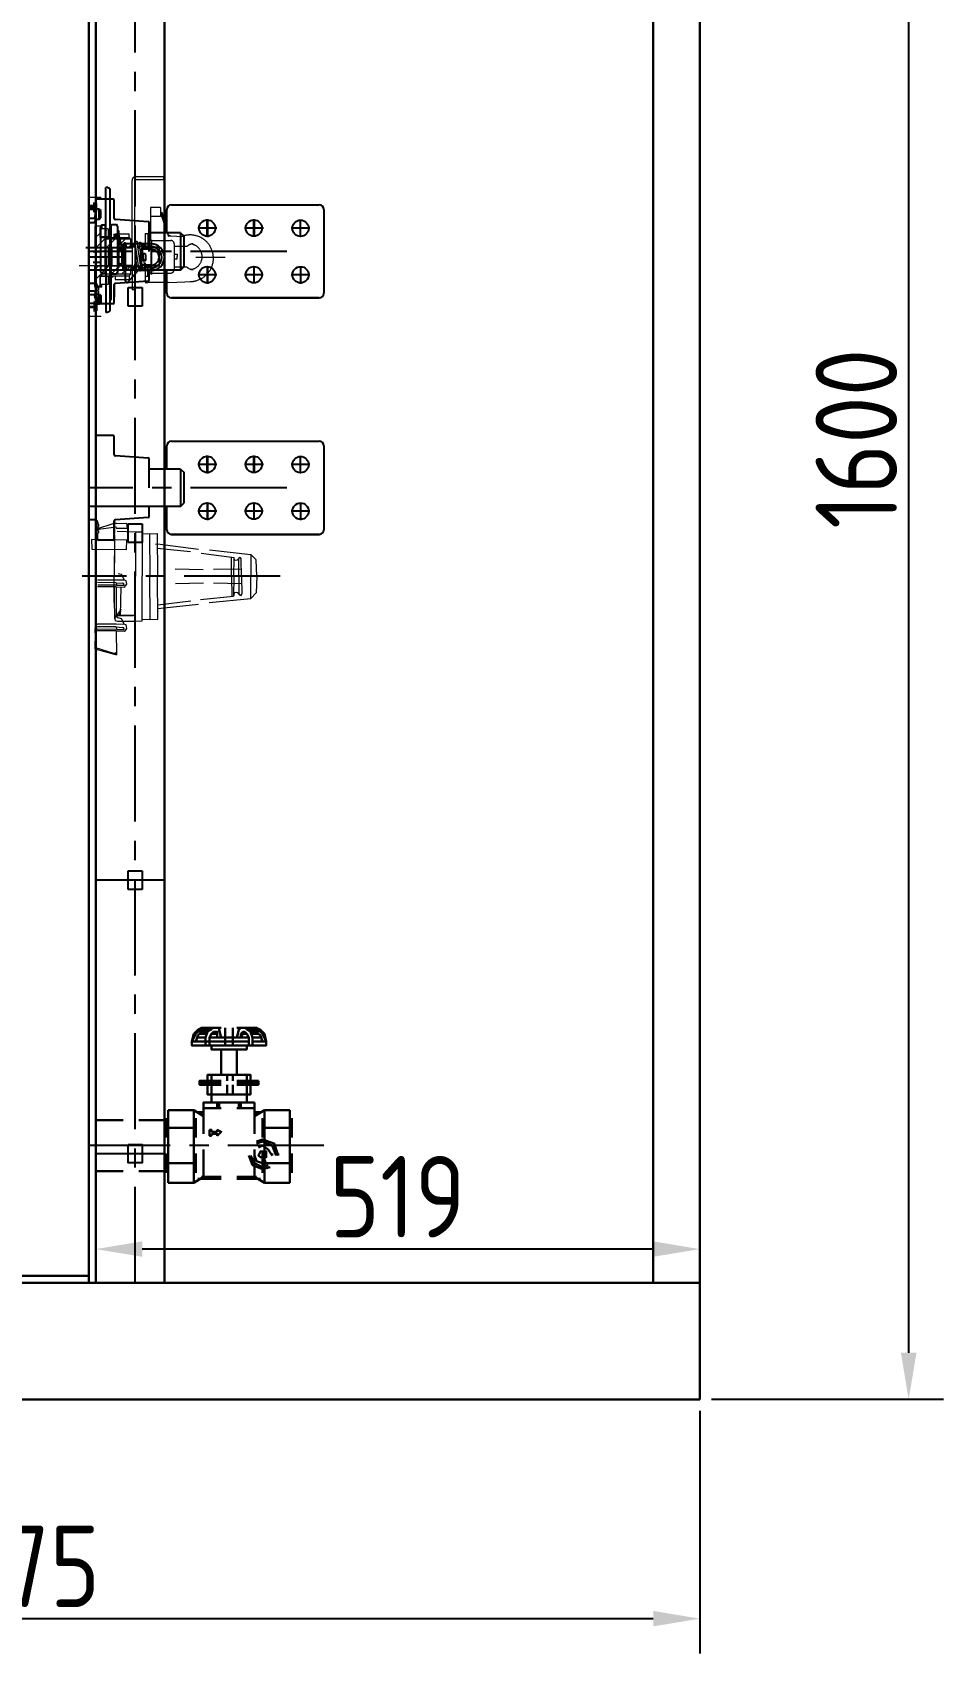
# Model space of a CAD drawing. Header units: millimetres. Extents: x 70841 to 133731, y -170061 to -164340.
# Drawn here: x 93266 to 94049, y -167346 to -165954 of the extents above; entities that cross this region are included whole.
import ezdxf

# ---------------------------------------------------------------- set-up
doc = ezdxf.new("R2010")
doc.units = ezdxf.units.MM
doc.header["$LTSCALE"] = 13
doc.linetypes.add('CENTER', pattern=[50.8, 31.75, -6.35, 6.35, -6.35])
doc.linetypes.add('CENTERX2', pattern=[101.6, 63.5, -12.7, 12.7, -12.7])
doc.layers.get('0').update_dxf_attribs({"color": 1, "linetype": 'CENTER'})
for name, color, linetype in [('1', 4, 'Continuous'), ('10', 1, 'Continuous'), ('C00-00-00', 7, 'Continuous'), ('器身绝缘0', 4, 'Continuous'), ('粗实线', 4, 'Continuous')]:
    doc.layers.add(name, color=color, linetype=linetype)
doc.layers.add('标注、文本', color=3, linetype='Continuous', lineweight=25)
doc.styles.get("Standard").update_dxf_attribs({"font": 'gbenor.shx', "bigfont": 'gbcbig.shx'})
doc.dimstyles.new('1-15', dxfattribs={"dimscale": 20, "dimtxt": 3.5, "dimasz": 2, "dimexe": 1.5, "dimexo": 0.5, "dimgap": 0.5, "dimtad": 1, "dimtoh": 1, "dimdec": 1, "dimdsep": 46, "dimtxsty": 'Standard', "dimcen": 2.5, "dimclrd": 3, "dimclre": 3, "dimclrt": 3, "dimadec": 0, "dimazin": 2, "dimtfac": 1, "dimtdec": 1, "dimtmove": 0, "dimatfit": 2, "dimfxl": 1, "dimarcsym": 0})

# ---------------------------------------------------------------- blocks, each defined once
blk = doc.blocks.new('A$C4C206FB1')
at = {"layer": '标注、文本', "color": 4, "lineweight": 30}
for points in [[(58.52, 85.61), (56.35, 84.53), (54.19, 82.36)], [(58.52, 84.53), (56.35, 83.45), (55.27, 82.36)], [(58.52, 83.45), (57.44, 82.36), (56.35, 81.28)], [(58.52, 82.36), (57.44, 82.36), (56.35, 81.28)], [(68.28, 85.61), (65.02, 85.61), (61.77, 83.45), (60.69, 80.2)], [(65.02, 83.45), (63.94, 82.36), (62.86, 80.2)], [(65.02, 82.36), (63.94, 82.36), (62.86, 80.2)], [(67.19, 80.2), (67.19, 82.36), (67.19, 83.45), (66.11, 83.45)], [(67.19, 82.36), (66.11, 82.36)], [(67.19, 82.36), (67.19, 80.2)], [(69.36, 80.2), (68.28, 84.53), (68.28, 85.61)], [(78.03, 80.2), (79.11, 84.53), (80.2, 85.61)], [(78.03, 85.61), (88.87, 85.61)], [(81.28, 83.45), (80.2, 82.36)], [(80.2, 80.2), (81.28, 82.36)], [(86.7, 80.2), (85.61, 83.45), (82.36, 85.61)], [(84.53, 80.2), (83.45, 82.36), (82.36, 83.45)], [(84.53, 80.2), (83.45, 82.36), (82.36, 82.36)], [(93.2, 82.36), (91.03, 84.53), (88.87, 85.61)], [(92.12, 82.36), (91.03, 83.45), (88.87, 84.53)], [(91.03, 81.28), (89.95, 82.36), (88.87, 83.45)], [(91.03, 81.28), (89.95, 82.36), (88.87, 82.36)], [(69.36, 75.86), (53.1, 75.86), (53.1, 78.03)], [(69.36, 75.86), (53.1, 75.86), (53.1, 78.03), (60.69, 78.03)], [(62.86, 75.86), (62.86, 80.2), (62.86, 78.03)], [(62.86, 78.03), (84.53, 78.03)], [(94.28, 78.03), (94.28, 75.86), (78.03, 75.86)], [(86.7, 78.03), (94.28, 78.03), (94.28, 75.86), (78.03, 75.86)], [(84.53, 75.86), (84.53, 80.2), (84.53, 78.03)], [(69.36, 55.27), (57.44, 55.27), (57.44, 56.35), (69.36, 56.35)], [(69.36, 54.19), (57.44, 54.19), (57.44, 55.27), (69.36, 55.27)], [(61.77, 56.35), (61.77, 59.61), (85.61, 59.61), (85.61, 56.35)], [(85.61, 54.19), (85.61, 48.77), (61.77, 48.77), (61.77, 54.19)], [(89.95, 56.35), (89.95, 55.27), (78.03, 55.27)], [(78.03, 56.35), (89.95, 56.35)], [(89.95, 55.27), (89.95, 54.19), (78.03, 54.19)], [(78.03, 55.27), (89.95, 55.27)], [(40.1, 40.1), (40.1, 30.34), (40.1, 10.84), (40.1, 0)], [(54.19, 40.1), (54.19, 30.34), (54.19, 10.84), (54.19, 0)], [(69.36, 41.18), (59.61, 41.18), (59.61, 44.43), (69.36, 44.43)], [(59.61, 41.18), (59.61, 27.09)], [(87.78, 44.43), (87.78, 41.18), (78.03, 41.18)], [(78.03, 44.43), (87.78, 44.43)], [(87.78, 41.18), (87.78, 27.09)], [(107.29, 40.1), (107.29, 30.34), (93.2, 30.34)], [(93.2, 40.1), (93.2, 30.34), (93.2, 10.84), (93.2, 0)], [(107.29, 40.1), (107.29, 30.34), (107.29, 10.84), (107.29, 0)], [(0, 34.68), (15.17, 34.68)], [(23.84, 34.68), (39.01, 34.68)], [(39.01, 24.93), (39.01, 35.76)], [(62.86, 29.26), (63.94, 29.26), (63.94, 28.18)], [(62.86, 29.26), (62.86, 28.18)], [(62.86, 26.01), (63.94, 26.01), (63.94, 27.09)], [(67.19, 26.01), (67.19, 27.09), (63.94, 27.09)], [(67.19, 29.26), (69.36, 28.18), (67.19, 26.01)], [(67.19, 29.26), (67.19, 28.18)], [(108.37, 24.93), (108.37, 35.76)], [(59.61, 18.42), (59.61, 3.25)], [(87.78, 18.42), (87.78, 3.25), (93.2, 0)], [(100.79, 15.17), (98.62, 21.67), (92.12, 23.84), (88.87, 22.76)], [(99.7, 15.17), (97.54, 20.59), (92.12, 22.76), (88.87, 21.67)], [(97.54, 15.17), (95.37, 18.42), (92.12, 20.59), (89.95, 19.51)], [(55.27, 16.26), (55.27, 5.42)], [(84.53, 15.17), (86.7, 9.75), (92.12, 7.59), (96.45, 8.67)], [(85.61, 15.17), (87.78, 10.84), (92.12, 8.67), (95.37, 9.75)], [(87.78, 15.17), (88.87, 11.92), (92.12, 10.84), (94.28, 11.92)], [(92.12, 16.26), (92.12, 5.42)], [(107.29, 10.84), (93.2, 10.84)], [(99.7, 15.17), (99.7, 16.26)], [(100.79, 15.17), (100.79, 16.26)], [(0, 6.5), (15.17, 6.5)], [(23.84, 6.5), (39.01, 6.5)], [(56.35, 2.17), (69.36, 2.17)], [(58.52, 3.25), (69.36, 3.25)], [(78.03, 3.25), (87.78, 3.25)], [(78.03, 3.25), (88.87, 3.25)], [(78.03, 2.17), (91.03, 2.17)]]:
    blk.add_lwpolyline(points, dxfattribs=at)
for points in [[(83.45, 75.86), (83.45, 73.69), (63.94, 73.69), (63.94, 75.86)], [(78.03, 73.69), (78.03, 59.61), (69.36, 59.61), (69.36, 73.69)], [(83.45, 48.77), (83.45, 44.43), (63.94, 44.43), (63.94, 48.77)], [(94.28, 15.17), (94.28, 17.34), (92.12, 17.34), (91.03, 17.34), (89.95, 15.17), (91.03, 14.09), (92.12, 14.09), (94.28, 14.09)], [(93.2, 15.17), (93.2, 16.26), (92.12, 16.26), (92.12, 15.17)]]:
    blk.add_lwpolyline(points, close=True, dxfattribs=at)
for points in [[(53.1, 78.03), (53.1, 78.03), (54.19, 82.36), (54.19, 82.36)], [(53.1, 78.03), (53.1, 78.03), (55.27, 82.36), (55.27, 82.36)], [(55.27, 78.03), (55.27, 78.03), (56.35, 81.28), (56.35, 81.28)], [(55.27, 78.03), (55.27, 78.03), (56.35, 81.28), (56.35, 81.28)], [(58.52, 85.61), (58.52, 85.61), (69.36, 85.61), (69.36, 85.61)], [(58.52, 84.53), (58.52, 84.53), (63.94, 84.53), (63.94, 84.53)], [(58.52, 83.45), (58.52, 83.45), (61.77, 83.45), (61.77, 83.45)], [(58.52, 82.36), (58.52, 82.36), (61.77, 82.36), (61.77, 82.36)], [(65.02, 83.45), (65.02, 83.45), (66.11, 83.45), (66.11, 83.45)], [(65.02, 82.36), (65.02, 82.36), (66.11, 82.36), (66.11, 82.36)], [(71.53, 85.61), (71.53, 85.61), (71.53, 75.86), (71.53, 75.86)], [(75.86, 85.61), (75.86, 85.61), (75.86, 75.86), (75.86, 75.86)], [(79.11, 84.53), (79.11, 84.53), (79.11, 85.61), (79.11, 85.61)], [(82.36, 85.61), (82.36, 85.61), (80.2, 85.61), (80.2, 85.61)], [(80.2, 82.36), (80.2, 82.36), (80.2, 80.2), (80.2, 80.2)], [(82.36, 83.45), (82.36, 83.45), (81.28, 83.45), (81.28, 83.45)], [(82.36, 82.36), (82.36, 82.36), (81.28, 82.36), (81.28, 82.36)], [(88.87, 84.53), (88.87, 84.53), (83.45, 84.53), (83.45, 84.53)], [(88.87, 83.45), (88.87, 83.45), (85.61, 83.45), (85.61, 83.45)], [(88.87, 82.36), (88.87, 82.36), (85.61, 82.36), (85.61, 82.36)], [(92.12, 78.03), (92.12, 78.03), (91.03, 81.28), (91.03, 81.28)], [(92.12, 78.03), (92.12, 78.03), (91.03, 81.28), (91.03, 81.28)], [(94.28, 78.03), (94.28, 78.03), (92.12, 82.36), (92.12, 82.36)], [(94.28, 78.03), (94.28, 78.03), (93.2, 82.36), (93.2, 82.36)], [(60.69, 78.03), (60.69, 78.03), (55.27, 78.03), (55.27, 78.03)], [(56.35, 80.2), (56.35, 80.2), (60.69, 80.2), (60.69, 80.2)], [(60.69, 80.2), (60.69, 80.2), (60.69, 75.86), (60.69, 75.86)], [(60.69, 78.03), (60.69, 78.03), (62.86, 78.03), (62.86, 78.03)], [(62.86, 80.2), (62.86, 80.2), (84.53, 80.2), (84.53, 80.2)], [(84.53, 78.03), (84.53, 78.03), (62.86, 78.03), (62.86, 78.03)], [(86.7, 80.2), (86.7, 80.2), (91.03, 80.2), (91.03, 80.2)], [(91.03, 80.2), (91.03, 80.2), (86.7, 80.2), (86.7, 80.2)], [(86.7, 80.2), (86.7, 80.2), (86.7, 75.86), (86.7, 75.86)], [(94.28, 78.03), (94.28, 78.03), (86.7, 78.03), (86.7, 78.03)], [(86.7, 78.03), (86.7, 78.03), (92.12, 78.03), (92.12, 78.03)], [(94.28, 75.86), (94.28, 75.86), (94.28, 78.03), (94.28, 78.03)], [(63.94, 59.61), (63.94, 59.61), (63.94, 56.35), (63.94, 56.35)], [(63.94, 54.19), (63.94, 54.19), (63.94, 48.77), (63.94, 48.77)], [(72.61, 59.61), (72.61, 59.61), (72.61, 56.35), (72.61, 56.35)], [(72.61, 54.19), (72.61, 54.19), (72.61, 48.77), (72.61, 48.77)], [(75.86, 59.61), (75.86, 59.61), (75.86, 56.35), (75.86, 56.35)], [(75.86, 54.19), (75.86, 54.19), (75.86, 48.77), (75.86, 48.77)], [(83.45, 59.61), (83.45, 59.61), (83.45, 56.35), (83.45, 56.35)], [(83.45, 54.19), (83.45, 54.19), (83.45, 48.77), (83.45, 48.77)], [(40.1, 40.1), (40.1, 40.1), (46.6, 40.1), (46.6, 40.1)], [(40.1, 30.34), (40.1, 30.34), (40.1, 40.1), (40.1, 40.1)], [(46.6, 40.1), (46.6, 40.1), (54.19, 40.1), (54.19, 40.1)], [(54.19, 40.1), (54.19, 40.1), (59.61, 36.85), (59.61, 36.85)], [(56.35, 39.01), (56.35, 39.01), (59.61, 39.01), (59.61, 39.01)], [(58.52, 37.93), (58.52, 37.93), (59.61, 37.93), (59.61, 37.93)], [(67.19, 44.43), (67.19, 44.43), (67.19, 41.18), (67.19, 41.18)], [(68.28, 44.43), (68.28, 44.43), (68.28, 41.18), (68.28, 41.18)], [(79.11, 44.43), (79.11, 44.43), (79.11, 41.18), (79.11, 41.18)], [(80.2, 44.43), (80.2, 44.43), (80.2, 41.18), (80.2, 41.18)], [(93.2, 40.1), (93.2, 40.1), (87.78, 36.85), (87.78, 36.85)], [(87.78, 39.01), (87.78, 39.01), (91.03, 39.01), (91.03, 39.01)], [(87.78, 37.93), (87.78, 37.93), (88.87, 37.93), (88.87, 37.93)], [(107.29, 40.1), (107.29, 40.1), (93.2, 40.1), (93.2, 40.1)], [(40.1, 30.34), (40.1, 30.34), (46.6, 30.34), (46.6, 30.34)], [(46.6, 30.34), (46.6, 30.34), (54.19, 30.34), (54.19, 30.34)], [(55.27, 35.76), (55.27, 35.76), (55.27, 24.93), (55.27, 24.93)], [(62.86, 26.01), (62.86, 26.01), (62.86, 28.18), (62.86, 28.18)], [(63.94, 28.18), (63.94, 28.18), (67.19, 28.18), (67.19, 28.18)], [(92.12, 35.76), (92.12, 35.76), (92.12, 24.93), (92.12, 24.93)], [(39.01, 5.42), (39.01, 5.42), (39.01, 16.26), (39.01, 16.26)], [(40.1, 10.84), (40.1, 10.84), (46.6, 10.84), (46.6, 10.84)], [(46.6, 10.84), (46.6, 10.84), (54.19, 10.84), (54.19, 10.84)], [(97.54, 15.17), (97.54, 15.17), (97.54, 16.26), (97.54, 16.26)], [(108.37, 5.42), (108.37, 5.42), (108.37, 16.26), (108.37, 16.26)], [(54.19, 0), (54.19, 0), (59.61, 3.25), (59.61, 3.25)], [(59.61, 3.25), (59.61, 3.25), (69.36, 3.25), (69.36, 3.25)], [(45.52, 0), (45.52, 0), (40.1, 0), (40.1, 0)], [(54.19, 0), (54.19, 0), (45.52, 0), (45.52, 0)], [(93.2, 0), (93.2, 0), (107.29, 0), (107.29, 0)]]:
    blk.add_open_spline(points, degree=3, dxfattribs=at)
blk = doc.blocks.new('1235')
at = {"layer": '1', "color": 1, "linetype": 'CENTERX2', "lineweight": -3, "ltscale": 0.1}
blk.add_line((113019.6, -165750.1), (112849.5, -165750.1), dxfattribs=at)
at = {"layer": '粗实线'}
for p, q in [((112855.5, -165750.1), (112855.5, -165706.1)), ((112855.5, -165750.1), (112855.5, -165710.1)), ((112855.5, -165750.1), (112855.5, -165710.1)), ((112870.5, -165705.1), (112856.5, -165705.1)), ((112871.5, -165721.7), (112871.5, -165706.1)), ((112871.5, -165721.7), (112871.5, -165711.1)), ((112871.5, -165721.7), (112871.5, -165711.1)), ((112916.5, -165734.1), (112916.5, -165714.1)), ((112920.5, -165710.1), (113047.6, -165710.1)), ((113051.6, -165714.1), (113051.6, -165786.1)), ((112900.5, -165724.6), (112872.4, -165722.7)), ((112900.5, -165724.6), (112872.4, -165722.7)), ((112901.5, -165750.1), (112901.5, -165725.5)), ((112901.5, -165750.1), (112901.5, -165725.6)), ((112916.5, -165734.1), (112916.5, -165719.1)), ((112959.4, -165730.1), (112943.2, -165730.1)), ((112959.4, -165730.1), (112943.2, -165730.1)), ((112959.5, -165730), (112943.3, -165730)), ((112959.5, -165730.2), (112943.3, -165730.2)), ((112959.5, -165730.2), (112943.3, -165730.2)), ((112959.6, -165730), (112943.4, -165730)), ((112951.4, -165737.5), (112951.4, -165722.5)), ((112951.5, -165722.7), (112951.5, -165737.7)), ((112951.5, -165722.8), (112951.5, -165737.8)), ((112951.6, -165737.4), (112951.6, -165722.5)), ((112951.6, -165737.5), (112951.6, -165722.5)), ((112999.5, -165730.1), (112983.3, -165730.1)), ((112999.5, -165730.1), (112983.3, -165730.1)), ((112999.5, -165730.1), (112983.3, -165730.1)), ((112999.6, -165730.1), (112983.4, -165730.1)), ((112991.5, -165737.5), (112991.5, -165722.5)), ((112991.6, -165722.7), (112991.6, -165737.7)), ((113039.6, -165730.2), (113023.4, -165730.2)), ((113039.6, -165730.2), (113023.4, -165730.2)), ((113031.6, -165737.6), (113031.6, -165722.6)), ((112928.5, -165734.1), (112901.5, -165734.1)), ((112928.5, -165734.1), (112931.5, -165737.1)), ((112928.5, -165734.1), (112928.5, -165766.1)), ((112928.5, -165734.1), (112931.5, -165737.1)), ((112928.5, -165734.1), (112928.5, -165766.1)), ((112931.5, -165763.1), (112931.5, -165737.1)), ((112931.5, -165763.1), (112931.5, -165737.1)), ((112928.5, -165766.1), (112849.5, -165766.1)), ((112901.5, -165774.7), (112901.5, -165766.1)), ((112901.5, -165774.7), (112901.5, -165766.1)), ((112916.5, -165786.1), (112916.5, -165766.1)), ((112928.5, -165766.1), (112931.5, -165763.1)), ((112928.5, -165766.1), (112931.5, -165763.1)), ((112959.4, -165770.1), (112943.2, -165770.1)), ((112959.4, -165770.1), (112943.2, -165770.1)), ((112959.5, -165770.2), (112943.3, -165770.2)), ((112959.6, -165770.2), (112943.4, -165770.2)), ((112951.4, -165762.7), (112951.4, -165777.7)), ((112951.6, -165762.7), (112951.6, -165777.7)), ((112951.6, -165762.8), (112951.6, -165777.8)), ((112999.5, -165770.1), (112983.3, -165770.1)), ((112999.5, -165770.1), (112983.3, -165770.1)), ((112991.5, -165762.7), (112991.5, -165777.7)), ((113039.6, -165770.2), (113023.4, -165770.2)), ((113039.6, -165770.2), (113023.4, -165770.2)), ((113031.6, -165762.8), (113031.6, -165777.8)), ((112855, -165777.6), (112849.5, -165777.6)), ((112857, -165779.6), (112857, -165781.4)), ((112857, -165781.4), (112857.5, -165781.4)), ((112857.5, -165783.3), (112857, -165783.3)), ((112857, -165783.3), (112857, -165784.3)), ((112857, -165784.3), (112857.5, -165784.3)), ((112857, -165784.3), (112857.5, -165784.3)), ((112857.5, -165786.2), (112857, -165786.2)), ((112857, -165786.2), (112857, -165787.2)), ((112857.5, -165781.4), (112857.5, -165783.3)), ((112857.5, -165784.3), (112857.5, -165786.2)), ((112871.5, -165778.5), (112871.5, -165789.1)), ((112871.5, -165794.1), (112871.5, -165778.5)), ((112871.5, -165778.6), (112871.5, -165789.1)), ((112900.5, -165775.7), (112872.4, -165777.6)), ((112900.5, -165775.7), (112872.4, -165777.6)), ((112883.5, -165781.1), (112895.5, -165781.1)), ((112883.5, -165797.1), (112883.5, -165781.1)), ((112895.5, -165781.1), (112895.5, -165797.1)), ((112857, -165787.2), (112857.5, -165787.2)), ((112857, -165787.2), (112857.5, -165787.2)), ((112857, -165794.1), (112857, -165789.1)), ((112857.5, -165789.1), (112857, -165789.1)), ((112857.5, -165787.2), (112857.5, -165789.1)), ((112870.5, -165795.1), (112858, -165795.1)), ((112895.5, -165797.1), (112883.5, -165797.1)), ((113047.6, -165790.1), (112920.5, -165790.1)), ((112920.5, -165790.1), (113047.6, -165790.1))]:
    blk.add_line(p, q, dxfattribs=at)
for centre in [(112951.3, -165730.1), (112991.4, -165730.1), (113031.5, -165730.2), (112951.3, -165770.1), (112991.4, -165770.1), (113031.5, -165770.2)]:
    blk.add_circle(centre, 7, dxfattribs=at)
for centre, radius, start, end in [((112856.5, -165706.1), 1, 90, 180), ((112870.5, -165706.1), 1, 0, 90), ((112920.5, -165714.1), 4, 90, 180), ((113047.6, -165714.1), 4, 0, 90), ((112872.5, -165721.7), 1, 180, 266.1859), ((112872.5, -165721.7), 1, 180, 266.1859), ((112872.5, -165721.7), 1, 180, 266.1859), ((112900.5, -165725.6), 1, 0, 86.1859), ((112900.5, -165725.5), 1, 0, 86.1859), ((112855, -165779.6), 2, 0, 90), ((112855, -165779.6), 2, 0, 90), ((112872.5, -165778.5), 1, 93.8141, 180), ((112872.5, -165778.6), 1, 93.8141, 180), ((112872.5, -165778.5), 1, 93.8141, 180), ((112900.5, -165774.7), 1, 273.8141, 0), ((112900.5, -165774.7), 1, 273.8141, 0), ((112920.5, -165786.1), 4, 180, 270), ((113047.6, -165786.1), 4, 270, 0), ((112858, -165794.1), 1, 180, 270), ((112870.5, -165794.1), 1, 270, 0)]:
    blk.add_arc(centre, radius, start, end, dxfattribs=at)
blk = doc.blocks.new('1250')
at = {"layer": '1', "color": 1, "linetype": 'CENTERX2', "lineweight": -3, "ltscale": 0.1}
blk.add_line((113627.7, -165750.1), (113457.5, -165750.1), dxfattribs=at)
at = {"layer": 'C00-00-00', "lineweight": 0}
for points in [[(113486.9, -165704.8), (113484.7, -165705), (113468.9, -165710.1)], [(113469.1, -165750.2), (113468.9, -165710.1), (113487, -165707.7)], [(113486.9, -165704.8), (113495.7, -165704.6), (113496.1, -165709.1), (113486.6, -165709.1)], [(113487.5, -165711.5), (113503.4, -165712.2), (113509.2, -165712.1), (113509.2, -165750)], [(113509.2, -165712.1), (113509.6, -165713.7), (113522, -165713.6), (113522.3, -165750.1)], [(113515.5, -165713.6), (113515.8, -165750.1)], [(113485.2, -165727.7), (113485.1, -165750.3)], [(113520.6, -165722.8), (113522.2, -165722.4), (113557.5, -165726.9)], [(113559.7, -165730.3), (113588, -165734)], [(113566.8, -165727.6), (113602.4, -165731.5), (113602.4, -165750.4)], [(113561.5, -165744.6), (113537.5, -165744.2)], [(113594.3, -165744.2), (113570.3, -165744.4)], [(113587.8, -165734.6), (113588.2, -165736.2), (113589.6, -165736.5), (113591.1, -165736.1), (113592.1, -165734.9)], [(113593, -165734.4), (113592.3, -165734.2), (113592.1, -165734.9)], [(113594.3, -165750.7), (113594.2, -165735.4), (113593.7, -165734.5), (113593, -165734.4)], [(113607.5, -165750.1), (113607.1, -165736.2), (113602.4, -165731.5)], [(113469.1, -165750.2), (113468.8, -165789.5), (113469.2, -165791), (113470.6, -165791.3)], [(113487.6, -165783.6), (113485.9, -165784.7), (113485.5, -165786.8), (113485.8, -165788.3), (113487.9, -165788.8), (113503.2, -165788.7), (113509.1, -165788.6), (113509.2, -165750)], [(113486.7, -165759.4), (113486.8, -165784.2), (113501.4, -165783.9), (113503, -165783.5), (113503.3, -165782.1), (113503.4, -165750.1)], [(113486.8, -165755.8), (113487, -165758)], [(113486.8, -165755.8), (113487, -165758)], [(113493.8, -165753.7), (113491.3, -165748.8), (113488.5, -165748.1)], [(113493.5, -165758), (113493.2, -165756.5), (113491.8, -165756.2)], [(113495.9, -165757.1), (113495.6, -165755.6), (113495.2, -165754.1), (113493.8, -165753.7)], [(113493.9, -165759.6), (113494.9, -165758.4), (113495.9, -165757.1)], [(113509.4, -165787.2), (113522.5, -165787.3), (113522.3, -165750.1)], [(113561.7, -165756.3), (113537.6, -165756.6)], [(113566.6, -165772.7), (113602.4, -165769.3), (113602.4, -165750.4)], [(113594.4, -165756.6), (113570.5, -165756.1)], [(113607.5, -165750.1), (113607.1, -165764.6), (113602.4, -165769.3)], [(113486.7, -165759.4), (113486.8, -165784.2), (113487.3, -165785), (113488.5, -165786)], [(113486.7, -165759.4), (113493.9, -165759.6)], [(113489, -165783.9), (113486.8, -165784.2), (113490.6, -165783.6), (113491, -165759.6)], [(113559.2, -165770.3), (113587.5, -165767.4)], [(113592.3, -165765.5), (113591.1, -165764.5), (113589.7, -165764.2), (113588.2, -165764.6), (113587.7, -165766.7)], [(113592.3, -165765.5), (113592.9, -165766.4), (113593.5, -165766.6)], [(113593.5, -165766.6), (113594.2, -165766.7), (113594.6, -165765.3)], [(113493.8, -165791.6), (113491.3, -165786.7), (113488.5, -165786)], [(113522.5, -165777.8), (113557.5, -165774.3)], [(113468.5, -165793.8), (113469.6, -165795.5), (113471, -165795.8)], [(113468.8, -165789.5), (113469, -165791.7), (113469.4, -165793.3), (113470.8, -165793.6)], [(113468.8, -165798.9), (113469, -165791.7)], [(113470.7, -165797.2), (113469.1, -165797.6), (113468.8, -165798.9)], [(113486.7, -165797.2), (113493.9, -165797.5)], [(113493.5, -165795.9), (113493.2, -165794.4), (113491.8, -165794.1)], [(113495.9, -165795), (113495.6, -165793.5), (113495.2, -165791.9), (113493.8, -165791.6)], [(113493.9, -165797.5), (113494.8, -165796.9), (113495.9, -165795)], [(113468.5, -165812.7), (113485, -165817.2), (113487, -165817.7), (113486.8, -165815.5)], [(113468.9, -165811.3), (113484.4, -165816.4), (113486.7, -165816.2)]]:
    blk.add_lwpolyline(points, dxfattribs=at)
blk.add_lwpolyline([(113465.8, -165726.9), (113495.6, -165727.2), (113495.9, -165719.3), (113465.5, -165718.8)], close=True, dxfattribs=at)
for points in [[(113485.4, -165714.6), (113485.4, -165714.6), (113485.1, -165750.3), (113485.1, -165750.3)], [(113503.4, -165712.2), (113503.4, -165712.2), (113503.4, -165750.1), (113503.4, -165750.1)], [(113503.3, -165718.8), (113503.3, -165718.8), (113503.4, -165750.1), (113503.4, -165750.1)], [(113522.1, -165726), (113522.1, -165726), (113550.5, -165728.9), (113550.5, -165728.9)], [(113585.7, -165750.2), (113585.7, -165750.2), (113585.9, -165733.5), (113585.9, -165733.5)], [(113587.8, -165750.7), (113587.8, -165750.7), (113588, -165734), (113588, -165734)], [(113592.2, -165750.2), (113592.2, -165750.2), (113592.1, -165734.9), (113592.1, -165734.9)], [(113593, -165734.4), (113593, -165734.4), (113593.1, -165733.7), (113593.1, -165733.7)], [(113486.6, -165753.5), (113486.6, -165753.5), (113470.6, -165753.5), (113470.6, -165753.5)], [(113486.8, -165755.8), (113486.8, -165755.8), (113470.8, -165755.7), (113470.8, -165755.7)], [(113487, -165758), (113487, -165758), (113471, -165757.9), (113471, -165757.9)], [(113485, -165772.8), (113485, -165772.8), (113485.1, -165750.3), (113485.1, -165750.3)], [(113485.5, -165786.8), (113485.5, -165786.8), (113485.1, -165750.3), (113485.1, -165750.3)], [(113493.8, -165753.7), (113493.8, -165753.7), (113486.6, -165753.5), (113486.6, -165753.5)], [(113486.8, -165755.8), (113486.8, -165755.8), (113491.8, -165756.2), (113491.8, -165756.2)], [(113487, -165758), (113487, -165758), (113493.5, -165758), (113493.5, -165758)], [(113493.5, -165758), (113493.5, -165758), (113493.7, -165757.3), (113493.7, -165757.3)], [(113503.2, -165788.7), (113503.2, -165788.7), (113503.4, -165750.1), (113503.4, -165750.1)], [(113515.9, -165787.2), (113515.9, -165787.2), (113515.8, -165750.1), (113515.8, -165750.1)], [(113585.7, -165750.2), (113585.7, -165750.2), (113586, -165767.7), (113586, -165767.7)], [(113587.8, -165750.7), (113587.8, -165750.7), (113587.5, -165767.4), (113587.5, -165767.4)], [(113592.2, -165750.2), (113592.2, -165750.2), (113592.2, -165766.2), (113592.2, -165766.2)], [(113594.3, -165750.7), (113594.3, -165750.7), (113594.6, -165765.3), (113594.6, -165765.3)], [(113486.7, -165759.4), (113486.7, -165759.4), (113470.7, -165759.3), (113470.7, -165759.3)], [(113522.4, -165774.9), (113522.4, -165774.9), (113550.9, -165771.3), (113550.9, -165771.3)], [(113485.5, -165786.8), (113485.5, -165786.8), (113485.6, -165786.1), (113485.6, -165786.1)], [(113491, -165778.6), (113491, -165778.6), (113486.8, -165784.2), (113486.8, -165784.2)], [(113487.6, -165783.6), (113487.6, -165783.6), (113503.6, -165783.7), (113503.6, -165783.7)], [(113490.5, -165780.6), (113490.5, -165780.6), (113489, -165783.9), (113489, -165783.9)], [(113468.8, -165798.9), (113468.8, -165798.9), (113468.5, -165812.7), (113468.5, -165812.7)], [(113486.6, -165791.4), (113486.6, -165791.4), (113470.6, -165791.3), (113470.6, -165791.3)], [(113486.7, -165797.2), (113486.7, -165797.2), (113470.7, -165797.2), (113470.7, -165797.2)], [(113486.8, -165793.6), (113486.8, -165793.6), (113470.8, -165793.6), (113470.8, -165793.6)], [(113487, -165795.9), (113487, -165795.9), (113471, -165795.8), (113471, -165795.8)], [(113493.8, -165791.6), (113493.8, -165791.6), (113486.6, -165791.4), (113486.6, -165791.4)], [(113486.7, -165797.2), (113486.7, -165797.2), (113487, -165817.7), (113487, -165817.7)], [(113486.8, -165793.6), (113486.8, -165793.6), (113487, -165795.9), (113487, -165795.9)], [(113486.8, -165793.6), (113486.8, -165793.6), (113491.8, -165794.1), (113491.8, -165794.1)], [(113487, -165795.9), (113487, -165795.9), (113493.5, -165795.9), (113493.5, -165795.9)], [(113493.5, -165795.9), (113493.5, -165795.9), (113493.7, -165795.2), (113493.7, -165795.2)]]:
    blk.add_open_spline(points, degree=3, dxfattribs=at)
blk = doc.blocks.new('*D1597')
at = {"layer": 'Defpoints', "color": 0, "transparency": 16777216}
for p in [(93320.2, -166998.7), (93320.2, -167027.7), (93839.2, -167127.7)]:
    blk.add_point(p, dxfattribs=at)
at = {"layer": '标注、文本', "color": 3, "lineweight": -2, "transparency": 16777216}
for p, q in [((93320.2, -167017.7), (93320.2, -166968.7)), ((93839.2, -167117.7), (93839.2, -166968.7)), ((93799.2, -166998.7), (93360.2, -166998.7))]:
    blk.add_line(p, q, dxfattribs=at)
at = {"layer": '标注、文本', "color": 3, "transparency": 16777216}
for points in [[(93360.2, -166992), (93360.2, -167005.3), (93320.2, -166998.7)], [(93799.2, -166992), (93799.2, -167005.3), (93839.2, -166998.7)]]:
    blk.add_solid(points, dxfattribs=at)
at = {"layer": '标注、文本', "color": 3, "transparency": 16777216, "insert": (93579.7, -166953.7), "char_height": 70, "attachment_point": 5}
blk.add_mtext('519', dxfattribs=at)
blk = doc.blocks.new('*D1598')
at = {"layer": 'Defpoints', "color": 0, "transparency": 16777216}
for p in [(92664.2, -167127.7), (93839.2, -167127.7), (92664.2, -167316.1)]:
    blk.add_point(p, dxfattribs=at)
at = {"layer": '标注、文本', "color": 3, "lineweight": -2, "transparency": 16777216}
for p, q in [((92664.2, -167137.7), (92664.2, -167346.1)), ((93839.2, -167137.7), (93839.2, -167346.1)), ((93799.2, -167316.1), (92704.2, -167316.1))]:
    blk.add_line(p, q, dxfattribs=at)
at = {"layer": '标注、文本', "color": 3, "transparency": 16777216}
for points in [[(92704.2, -167309.4), (92704.2, -167322.7), (92664.2, -167316.1)], [(93799.2, -167309.4), (93799.2, -167322.7), (93839.2, -167316.1)]]:
    blk.add_solid(points, dxfattribs=at)
at = {"layer": '标注、文本', "color": 3, "transparency": 16777216, "insert": (93251.7, -167271.1), "char_height": 70, "attachment_point": 5}
blk.add_mtext('1175', dxfattribs=at)
blk = doc.blocks.new('*D1599')
at = {"layer": 'Defpoints', "color": 0, "transparency": 16777216}
for p in [(93839.2, -165477.8), (94018.7, -165477.8), (93839.2, -167127.7)]:
    blk.add_point(p, dxfattribs=at)
at = {"layer": '标注、文本', "color": 3, "lineweight": -2, "transparency": 16777216}
for p, q in [((93849.2, -165477.8), (94048.7, -165477.8)), ((94018.7, -167087.7), (94018.7, -165517.8)), ((93849.2, -167127.7), (94048.7, -167127.7))]:
    blk.add_line(p, q, dxfattribs=at)
at = {"layer": '标注、文本', "color": 3, "transparency": 16777216}
for points in [[(94012, -165517.8), (94025.4, -165517.8), (94018.7, -165477.8)], [(94012, -167087.7), (94025.4, -167087.7), (94018.7, -167127.7)]]:
    blk.add_solid(points, dxfattribs=at)
at = {"layer": '标注、文本', "color": 3, "transparency": 16777216, "insert": (93973.7, -166302.7), "char_height": 70, "attachment_point": 5, "rotation": 90}
blk.add_mtext('1600', dxfattribs=at)

msp = doc.modelspace()

# ---------------------------------------------------------------- linework, layer by layer
at = {"lineweight": 15}
for p, q in [((93354.955, -166077.408), (93378.46, -166077.408)), ((93378.46, -166077.408), (93378.46, -166079.908)), ((93351.455, -166135.307), (93351.455, -166080.908)), ((93353.955, -166134.807), (93353.955, -166080.908)), ((93354.955, -166079.908), (93378.46, -166079.908)), ((93314.187, -166095.163), (93324.934, -166095.163)), ((93375.968, -166111.889), (93367.18, -166111.889)), ((93375.968, -166108.913), (93375.968, -166111.889)), ((93378.187, -166111.889), (93378.019, -166111.889)), ((93353.955, -166133.804), (93355.376, -166157.604)), ((93353.955, -166134.163), (93357.36, -166157.783)), ((93359.351, -166157.606), (93355.939, -166133.983)), ((93351.455, -166138.304), (93351.455, -166154.263)), ((93353.955, -166134.807), (93353.955, -166154.264)), ((93357.358, -166134.835), (93360.413, -166157.029)), ((93359.358, -166134.879), (93362.412, -166156.963)), ((93360.901, -166146.036), (93360.413, -166135.584)), ((93387.655, -166144.29), (93390.189, -166144.29)), ((93387.655, -166148.29), (93390.189, -166148.29)), ((93390.189, -166144.29), (93390.189, -166146.29)), ((93390.189, -166148.29), (93390.189, -166146.29)), ((93406.155, -166146.814), (93431.35, -166146.814)), ((93340.3, -166154.256), (93305.923, -166154.256)), ((93351.455, -166154.263), (93351.455, -166174.671)), ((93353.955, -166154.264), (93353.955, -166174.671)), ((93364.955, -166163.377), (93364.955, -166154.271)), ((93353.955, -166174.671), (93351.455, -166174.671)), ((93364.955, -166163.377), (93362.655, -166163.377)), ((93314.187, -166197.417), (93324.934, -166197.417))]:
    msp.add_line(p, q, dxfattribs=at)
at = {"color": 0, "lineweight": 15}
for p, q in [((93367.18, -166104.213), (93367.18, -166132.275)), ((93375.968, -166104.213), (93375.968, -166108.913)), ((93325.455, -166120.007), (93319.455, -166120.007)), ((93319.455, -166120.007), (93319.455, -166138.307)), ((93325.455, -166120.007), (93325.455, -166121.307)), ((93375.955, -166108.377), (93376.904, -166108.059)), ((93375.968, -166108.913), (93376.916, -166108.595)), ((93375.968, -166108.913), (93382.668, -166128.913)), ((93376.904, -166108.059), (93379.249, -166115.059)), ((93376.916, -166108.595), (93379.261, -166115.595)), ((93378.3, -166115.377), (93379.249, -166115.059)), ((93378.313, -166115.913), (93379.261, -166115.595)), ((93323.955, -166121.307), (93325.455, -166121.307)), ((93323.955, -166129.807), (93323.955, -166121.307)), ((93330.955, -166122.307), (93323.955, -166122.307)), ((93323.955, -166122.307), (93323.955, -166129.807)), ((93330.955, -166129.307), (93323.955, -166129.307)), ((93323.955, -166129.807), (93348.955, -166129.807)), ((93330.955, -166129.807), (93323.955, -166129.807)), ((93325.455, -166121.307), (93325.455, -166122.307)), ((93329.455, -166131.307), (93329.455, -166129.807)), ((93350.455, -166131.307), (93329.455, -166131.307)), ((93330.955, -166122.307), (93330.955, -166129.307)), ((93330.955, -166122.307), (93330.955, -166123.807)), ((93330.955, -166129.307), (93330.955, -166129.807)), ((93330.955, -166129.807), (93336.955, -166129.807)), ((93336.955, -166126.807), (93348.955, -166126.807)), ((93348.955, -166129.807), (93348.955, -166126.807)), ((93350.455, -166131.307), (93348.955, -166129.807)), ((93350.455, -166134.807), (93350.455, -166131.307)), ((93362.655, -166126.377), (93362.655, -166138.307)), ((93362.655, -166126.377), (93364.955, -166126.377)), ((93364.955, -166126.377), (93364.955, -166127.377)), ((93364.955, -166126.377), (93364.955, -166138.304)), ((93367.955, -166132.377), (93384.655, -166132.377)), ((93382.655, -166128.377), (93396.505, -166128.855)), ((93318.821, -166138.307), (93320.019, -166138.307)), ((93320.021, -166138.307), (93332.021, -166138.307)), ((93320.021, -166138.307), (93332.021, -166138.307)), ((93321.219, -166138.307), (93333.219, -166138.307)), ((93321.455, -166138.307), (93343.455, -166138.307)), ((93321.857, -166138.307), (93342.357, -166138.307)), ((93330.821, -166138.307), (93330.821, -166140.307)), ((93330.821, -166140.307), (93330.821, -166152.307)), ((93334.121, -166140.307), (93330.821, -166140.307)), ((93331.284, -166138.916), (93332.675, -166140.307)), ((93332.526, -166138.307), (93331.32, -166139.513)), ((93332.162, -166139.794), (93331.681, -166140.275)), ((93331.766, -166138.275), (93331.797, -166138.307)), ((93331.797, -166138.307), (93333.503, -166140.013)), ((93332.771, -166140.307), (93332.523, -166140.556)), ((93332.648, -166138.186), (93332.526, -166138.307)), ((93332.675, -166140.307), (93332.862, -166140.494)), ((93333.72, -166139.358), (93332.771, -166140.307)), ((93332.92, -166138.307), (93333.702, -166139.089)), ((93333.439, -166138.517), (93333.004, -166138.952)), ((93334.121, -166138.307), (93334.121, -166140.307)), ((93334.121, -166140.307), (93334.121, -166152.307)), ((93335.321, -166138.307), (93340.321, -166138.307)), ((93335.321, -166138.307), (93340.321, -166138.307)), ((93336.519, -166138.307), (93341.519, -166138.307)), ((93339.121, -166138.307), (93339.121, -166140.307)), ((93339.121, -166140.307), (93339.121, -166152.307)), ((93339.121, -166140.307), (93342.421, -166140.307)), ((93339.521, -166139.296), (93340.533, -166140.307)), ((93340.02, -166138.672), (93339.53, -166139.162)), ((93339.831, -166138.483), (93341.595, -166140.247)), ((93341.507, -166138.307), (93340.3, -166139.513)), ((93340.629, -166140.307), (93340.427, -166140.509)), ((93340.533, -166140.307), (93340.782, -166140.557)), ((93340.548, -166138.077), (93340.778, -166138.307)), ((93341.142, -166139.794), (93340.629, -166140.307)), ((93340.778, -166138.307), (93342.001, -166139.53)), ((93341.513, -166138.301), (93341.507, -166138.307)), ((93342.421, -166138.307), (93342.421, -166140.307)), ((93342.421, -166140.307), (93342.421, -166152.307)), ((93343.455, -166135.807), (93344.455, -166134.807)), ((93343.455, -166138.307), (93343.455, -166135.807)), ((93344.455, -166134.807), (93350.455, -166134.807)), ((93346.255, -166138.307), (93346.255, -166134.807)), ((93346.255, -166135.307), (93351.455, -166135.307)), ((93346.255, -166136.807), (93346.255, -166138.307)), ((93346.255, -166138.107), (93351.455, -166138.107)), ((93350.455, -166134.807), (93351.455, -166134.807)), ((93374.655, -166138.304), (93374.655, -166154.276)), ((93387.655, -166135.377), (93387.655, -166142.877)), ((93398.655, -166137.447), (93387.655, -166137.447)), ((93387.655, -166142.177), (93387.655, -166157.377)), ((93318.821, -166154.307), (93320.019, -166154.307)), ((93318.821, -166154.307), (93330.821, -166154.307)), ((93319.455, -166172.607), (93319.455, -166154.307)), ((93321.857, -166154.307), (93319.521, -166154.307)), ((93320.021, -166154.307), (93332.021, -166154.307)), ((93320.021, -166154.307), (93332.021, -166154.307)), ((93321.455, -166154.307), (93343.455, -166154.307)), ((93321.857, -166154.307), (93342.357, -166154.307)), ((93350.455, -166161.307), (93325.455, -166161.307)), ((93325.455, -166162.807), (93325.455, -166161.307)), ((93330.521, -166154.307), (93329.686, -166154.307)), ((93330.521, -166154.307), (93329.686, -166154.307)), ((93330.821, -166152.307), (93330.821, -166154.307)), ((93334.121, -166152.307), (93330.821, -166152.307)), ((93331.23, -166153.455), (93332.082, -166154.307)), ((93331.997, -166152.307), (93331.32, -166152.984)), ((93332.162, -166153.264), (93331.429, -166153.997)), ((93331.464, -166152.567), (93333.204, -166154.307)), ((93332.222, -166152.082), (93331.997, -166152.307)), ((93332.082, -166154.307), (93332.323, -166154.548)), ((93332.126, -166152.106), (93332.327, -166152.307)), ((93332.327, -166152.307), (93333.672, -166153.652)), ((93333.652, -166152.897), (93332.443, -166154.106)), ((93333.119, -166152.307), (93333.004, -166152.423)), ((93333.161, -166152.265), (93333.119, -166152.307)), ((93334.121, -166152.307), (93334.121, -166154.307)), ((93334.121, -166154.307), (93339.121, -166154.307)), ((93335.321, -166154.307), (93340.321, -166154.307)), ((93335.321, -166154.307), (93340.321, -166154.307)), ((93339.121, -166152.307), (93339.121, -166154.307)), ((93339.121, -166152.307), (93342.421, -166152.307)), ((93339.607, -166152.852), (93341.062, -166154.307)), ((93340.1, -166154.307), (93340.067, -166154.34)), ((93341.142, -166153.264), (93340.1, -166154.307)), ((93340.119, -166152.241), (93340.185, -166152.307)), ((93340.185, -166152.307), (93341.837, -166153.96)), ((93340.977, -166152.307), (93340.3, -166152.984)), ((93341.164, -166152.12), (93340.977, -166152.307)), ((93341.102, -166152.102), (93341.307, -166152.307)), ((93341.307, -166152.307), (93341.977, -166152.976)), ((93342.002, -166153.528), (93341.423, -166154.106)), ((93342.421, -166152.307), (93342.421, -166154.307)), ((93343.455, -166156.807), (93343.455, -166154.307)), ((93344.455, -166157.807), (93343.455, -166156.807)), ((93344.455, -166157.807), (93351.455, -166157.807)), ((93346.255, -166154.307), (93346.255, -166157.807)), ((93346.255, -166157.807), (93346.255, -166154.307)), ((93346.255, -166154.507), (93351.455, -166154.507)), ((93346.255, -166157.307), (93351.455, -166157.307)), ((93348.955, -166162.807), (93350.455, -166161.307)), ((93350.455, -166161.307), (93350.455, -166157.807)), ((93362.655, -166153.677), (93362.655, -166151.677)), ((93362.655, -166153.677), (93362.655, -166165.377)), ((93362.655, -166154.269), (93362.655, -166168.377)), ((93367.955, -166160.377), (93384.655, -166160.377)), ((93398.782, -166155.407), (93387.655, -166155.407)), ((93325.455, -166172.607), (93319.455, -166172.607)), ((93325.455, -166172.607), (93319.455, -166172.607)), ((93325.455, -166172.607), (93319.455, -166172.607)), ((93323.955, -166162.807), (93323.955, -166170.307)), ((93323.955, -166162.807), (93348.955, -166162.807)), ((93323.955, -166171.307), (93323.955, -166162.807)), ((93330.955, -166163.307), (93323.955, -166163.307)), ((93330.955, -166170.307), (93323.955, -166170.307)), ((93323.955, -166171.307), (93325.455, -166171.307)), ((93325.455, -166172.607), (93325.455, -166170.307)), ((93330.955, -166162.807), (93330.955, -166170.307)), ((93330.955, -166162.807), (93330.955, -166170.307)), ((93330.955, -166168.807), (93330.955, -166170.307)), ((93336.974, -166162.807), (93336.974, -166165.807)), ((93336.974, -166165.807), (93348.955, -166165.807)), ((93348.955, -166162.807), (93348.955, -166165.807)), ((93362.655, -166168.377), (93364.955, -166168.377)), ((93362.655, -166168.377), (93364.955, -166168.377)), ((93382.655, -166168.377), (93364.955, -166168.377)), ((93382.655, -166168.377), (93404.033, -166167.638)), ((93403.32, -166167.65), (93403.32, -166167.663))]:
    msp.add_line(p, q, dxfattribs=at)
at = {"color": 0, "lineweight": 13}
msp.add_line((93375.968, -166104.213), (93367.18, -166104.213), dxfattribs=at)
at = {"color": 0, "linetype": 'Continuous', "lineweight": 15}
for p, q in [((93319.455, -166121.512), (93320.66, -166120.307)), ((93319.455, -166130.492), (93323.955, -166125.992)), ((93320.621, -166138.307), (93329.121, -166129.807)), ((93329.601, -166138.307), (93336.601, -166131.307)), ((93338.581, -166138.307), (93345.581, -166131.307)), ((93345.301, -166138.134), (93343.528, -166136.361)), ((93343.604, -166137.435), (93344.945, -166136.094)), ((93345.959, -166137.669), (93343.993, -166135.704)), ((93344.103, -166135.813), (93344.449, -166135.467)), ((93344.147, -166138.015), (93344.384, -166137.778)), ((93346.255, -166136.843), (93344.82, -166135.407)), ((93345.098, -166138.186), (93346.067, -166137.217)), ((93345.226, -166136.936), (93346.063, -166136.099)), ((93348.545, -166138.107), (93351.345, -166135.307)), ((93350.79, -166138.107), (93351.455, -166137.441)), ((93319.455, -166157.433), (93322.581, -166154.307)), ((93319.455, -166166.413), (93331.561, -166154.307)), ((93333.542, -166161.307), (93340.361, -166154.488)), ((93342.522, -166161.307), (93346.022, -166157.807)), ((93345.238, -166157.154), (93343.509, -166155.425)), ((93343.542, -166155.458), (93344.561, -166154.438)), ((93343.633, -166156.489), (93344.384, -166155.738)), ((93345.921, -166156.715), (93343.948, -166154.741)), ((93344.664, -166156.58), (93346.067, -166155.177)), ((93346.251, -166155.922), (93344.741, -166154.412)), ((93345.204, -166157.163), (93345.506, -166156.861)), ((93345.226, -166154.896), (93345.538, -166154.584)), ((93346.255, -166156.112), (93347.86, -166154.507)), ((93347.305, -166157.307), (93350.105, -166154.507)), ((93349.55, -166157.307), (93351.455, -166155.402)), ((93322.495, -166172.354), (93323.955, -166170.893))]:
    msp.add_line(p, q, dxfattribs=at)
at = {"color": 0, "lineweight": 53}
for p, q in [((93336.955, -166126.807), (93336.955, -166129.807)), ((93351.455, -166134.807), (93351.455, -166138.307)), ((93351.455, -166154.263), (93351.455, -166157.807))]:
    msp.add_line(p, q, dxfattribs=at)
at = {"color": 0, "linetype": 'ByBlock'}
for p, q in [((93340.305, -166140.404), (93340.261, -166140.404)), ((93351.455, -166138.304), (93340.305, -166138.304)), ((93354.552, -166138.304), (93353.955, -166138.304)), ((93357.836, -166138.304), (93356.563, -166138.304)), ((93374.655, -166138.304), (93359.831, -166138.304)), ((93340.305, -166152.177), (93340.261, -166152.177)), ((93351.455, -166154.263), (93340.3, -166154.256)), ((93356.853, -166154.266), (93355.177, -166154.265)), ((93360.033, -166154.268), (93358.869, -166154.267)), ((93374.655, -166154.276), (93362.04, -166154.269))]:
    msp.add_line(p, q, dxfattribs=at)
at = {"color": 0, "lineweight": 40}
msp.add_line((93330.843, -166172.274), (93330.955, -166172.274), dxfattribs=at)
at = {"lineweight": 15}
for centre in [(93354.939, -166133.983), (93358.358, -166134.857), (93361.413, -166135.584), (93354.939, -166158.597), (93358.358, -166157.723), (93361.413, -166156.996)]:
    msp.add_circle(centre, 1, dxfattribs=at)
at = {"color": 0, "lineweight": 15}
for centre, radius in [((93332.471, -166139.307), 1.25), ((93340.771, -166139.307), 1.25), ((93344.855, -166136.807), 1.4), ((93332.471, -166153.307), 1.25), ((93340.771, -166153.307), 1.25), ((93344.855, -166155.807), 1.4)]:
    msp.add_circle(centre, radius, dxfattribs=at)
at = {"lineweight": 15}
for radius in [3.5, 1]:
    msp.add_arc((93354.955, -166080.908), radius, 90, 180, dxfattribs=at)
at = {"color": 0, "lineweight": 15}
for centre, radius, start, end in [((93367.955, -166129.377), 3, 180, 270), ((93384.839, -166125.451), 3, 198.520849, 268.021267), ((93384.655, -166135.377), 3, 0, 90), ((93401.342, -166147.65), 20, 269.937105, 109.991524), ((93404.207, -166132.463), 3, 263.636147, 263.636147), ((93406.155, -166146.814), 12, 113.890664, 128.682187), ((93403.32, -166140.414), 5, 83.636147, 113.890664), ((93400.655, -166146.377), 11, 0, 83.636147), ((93400.655, -166146.377), 11, 276.363853, 359.861181), ((93367.955, -166163.377), 3, 90, 180), ((93384.655, -166157.377), 3, 270, 0), ((93406.155, -166145.94), 12, 232.088249, 246.109336), ((93404.207, -166160.291), 3, 96.363853, 96.363853), ((93403.32, -166152.34), 5, 246.109336, 276.363853)]:
    msp.add_arc(centre, radius, start, end, dxfattribs=at)
at = {"layer": '1', "color": 1, "linetype": 'CENTERX2', "lineweight": -3, "ltscale": 0.1}
for p, q in [((93354.187, -167027.717), (93354.187, -165477.763)), ((93354.187, -167027.717), (93354.187, -165477.763)), ((93379.187, -166681.717), (93320.187, -166681.717)), ((93516.347, -166909.717), (93314.187, -166909.717)), ((93379.187, -166916.717), (93320.187, -166916.717))]:
    msp.add_line(p, q, dxfattribs=at)
at = {"layer": '10', "color": 0}
for p, q in [((93319.487, -166102.624), (93313.527, -166102.624)), ((93319.506, -166105.926), (93313.527, -166105.926)), ((93319.487, -166102.624), (93319.994, -166104.248)), ((93319.543, -166105.936), (93319.776, -166105.446)), ((93319.776, -166105.446), (93319.905, -166104.93)), ((93319.905, -166104.93), (93319.994, -166104.407)), ((93319.994, -166115.593), (93319.994, -166104.248)), ((93323.328, -166105.402), (93319.994, -166105.403)), ((93323.328, -166105.401), (93324.52, -166106.684)), ((93323.328, -166113.988), (93323.328, -166105.401)), ((93324.52, -166112.924), (93324.52, -166106.684)), ((93376.295, -166103.949), (93376.295, -166103.949)), ((93319.334, -166113.427), (93313.527, -166113.427)), ((93313.527, -166116.935), (93319.241, -166116.935)), ((93319.241, -166116.935), (93319.994, -166115.593)), ((93319.332, -166113.438), (93319.706, -166114.061)), ((93319.706, -166114.061), (93319.938, -166114.773)), ((93319.994, -166113.988), (93323.362, -166113.988)), ((93323.362, -166113.988), (93324.52, -166112.924)), ((93311.655, -166138.307), (93351.455, -166138.307)), ((93353.955, -166138.307), (93354.553, -166138.307)), ((93356.564, -166138.307), (93357.836, -166138.307)), ((93359.832, -166138.307), (93362.655, -166138.307)), ((93362.655, -166153.693), (93362.655, -166151.677)), ((93313.527, -166175.645), (93319.241, -166175.645)), ((93319.241, -166175.645), (93319.994, -166176.987)), ((93334.455, -166162.807), (93334.455, -166164.077)), ((93319.334, -166179.154), (93313.527, -166179.154)), ((93319.506, -166186.654), (93313.527, -166186.654)), ((93319.487, -166189.956), (93313.527, -166189.956)), ((93319.332, -166179.142), (93319.706, -166178.519)), ((93319.487, -166189.956), (93319.994, -166188.332)), ((93319.543, -166186.644), (93319.776, -166187.135)), ((93319.706, -166178.519), (93319.938, -166177.807)), ((93319.776, -166187.135), (93319.905, -166187.65)), ((93319.905, -166187.65), (93319.994, -166188.173)), ((93319.994, -166176.987), (93319.994, -166188.332)), ((93319.994, -166178.593), (93323.362, -166178.593)), ((93323.328, -166187.178), (93319.994, -166187.178)), ((93323.328, -166178.593), (93323.328, -166187.179)), ((93323.328, -166187.179), (93324.52, -166185.896)), ((93323.362, -166178.593), (93324.52, -166179.656)), ((93324.52, -166179.656), (93324.52, -166185.896))]:
    msp.add_line(p, q, dxfattribs=at)
for centre, start, end in [((93308.91, -166109.436), 6.748337, 18.325995), ((93308.91, -166109.436), 339.048398, 353.251663), ((93308.91, -166183.145), 6.748337, 20.951602), ((93308.91, -166183.145), 341.674005, 353.251663)]:
    msp.add_arc(centre, 11.161, start, end, dxfattribs=at)
at = {"layer": '器身绝缘0', "color": 5}
for p, q in [((93329.051, -166146.814), (93329.035, -166086.908)), ((93332.473, -166087.888), (93332.489, -166146.814)), ((93320.797, -166103.999), (93314.187, -166103.999)), ((93320.785, -166100.532), (93318.148, -166100.532)), ((93320.785, -166102.186), (93318.148, -166102.186)), ((93320.785, -166105.546), (93318.148, -166105.546)), ((93320.785, -166107.465), (93320.785, -166100.532)), ((93320.785, -166107.465), (93318.148, -166107.465)), ((93325.241, -166119.279), (93324.382, -166120.139)), ((93324.382, -166120.139), (93324.398, -166146.814)), ((93327.533, -166119.279), (93325.241, -166119.279)), ((93328.392, -166119.279), (93326.96, -166119.279)), ((93328.392, -166119.279), (93328.409, -166146.814)), ((93332.817, -166118.42), (93332.473, -166118.42)), ((93332.817, -166118.42), (93332.473, -166118.42)), ((93332.817, -166118.42), (93333.103, -166118.42)), ((93333.103, -166118.42), (93333.119, -166183.771)), ((93333.103, -166120.139), (93333.93, -166118.706)), ((93333.93, -166118.706), (93338.006, -166118.706)), ((93338.833, -166120.139), (93338.006, -166118.706)), ((93338.833, -166120.139), (93338.849, -166146.814)), ((93328.392, -166123.577), (93329.035, -166123.577)), ((93329.035, -166123.577), (93329.035, -166124.006)), ((93339.349, -166123.577), (93338.833, -166123.577)), ((93339.778, -166124.006), (93338.833, -166124.006)), ((93339.972, -166126.728), (93338.833, -166126.728)), ((93339.349, -166123.577), (93339.921, -166124.149)), ((93339.778, -166126.728), (93339.921, -166126.585)), ((93339.921, -166124.149), (93339.938, -166146.814)), ((93339.972, -166126.728), (93339.972, -166127.158)), ((93343.139, -166140.941), (93339.972, -166127.158)), ((93367.727, -166131.917), (93367.727, -166161.711)), ((93343.217, -166146.814), (93313.929, -166146.814)), ((93332.489, -166146.814), (93314.678, -166146.814)), ((93324.398, -166142.23), (93318.165, -166142.23)), ((93324.398, -166146.814), (93324.398, -166159.706)), ((93328.409, -166146.814), (93328.409, -166160.566)), ((93329.051, -166146.814), (93329.051, -166194.177)), ((93332.489, -166146.814), (93332.489, -166193.198)), ((93338.849, -166146.814), (93338.849, -166159.706)), ((93339.938, -166146.814), (93339.938, -166155.695)), ((93343.139, -166146.814), (93343.139, -166140.941)), ((93344.808, -166142.23), (93343.139, -166142.23)), ((93343.139, -166152.687), (93343.139, -166146.814)), ((93344.808, -166146.814), (93344.808, -166134.782)), ((93345.954, -166134.782), (93344.808, -166134.782)), ((93344.808, -166158.847), (93344.808, -166146.814)), ((93345.954, -166146.814), (93345.954, -166134.782)), ((93367.727, -166135.355), (93345.954, -166135.355)), ((93345.954, -166167.332), (93345.954, -166146.814)), ((93367.727, -166137.647), (93356.533, -166137.647)), ((93367.727, -166139.938), (93359.132, -166139.938)), ((93359.132, -166148.533), (93359.132, -166139.938)), ((93360.049, -166143.376), (93359.132, -166143.376)), ((93359.132, -166153.69), (93359.132, -166148.533)), ((93360.049, -166148.533), (93360.049, -166143.376)), ((93360.966, -166144.178), (93360.049, -166144.178)), ((93360.049, -166150.252), (93360.049, -166148.533)), ((93362.685, -166143.949), (93360.966, -166143.949)), ((93360.966, -166149.679), (93360.966, -166143.949)), ((93363.258, -166149.106), (93363.258, -166144.522)), ((93367.727, -166135.355), (93367.727, -166139.938)), ((93367.727, -166135.355), (93367.727, -166139.938)), ((93324.398, -166151.398), (93318.165, -166151.398)), ((93324.398, -166159.706), (93325.257, -166160.566)), ((93325.257, -166160.566), (93327.549, -166160.566)), ((93326.117, -166160.566), (93328.409, -166160.566)), ((93328.409, -166156.268), (93329.051, -166156.268)), ((93332.489, -166156.268), (93332.489, -166157.987)), ((93332.833, -166161.425), (93332.833, -166156.268)), ((93332.833, -166156.268), (93332.833, -166183.771)), ((93333.119, -166156.268), (93333.119, -166159.706)), ((93333.119, -166159.706), (93333.119, -166156.268)), ((93333.119, -166161.425), (93333.119, -166156.268)), ((93333.119, -166159.706), (93333.946, -166161.139)), ((93333.946, -166161.139), (93338.022, -166161.139)), ((93338.849, -166159.706), (93338.022, -166161.139)), ((93339.795, -166155.838), (93338.849, -166155.838)), ((93338.849, -166156.268), (93339.365, -166156.268)), ((93339.938, -166155.695), (93339.365, -166156.268)), ((93339.988, -166152.687), (93339.988, -166153.117)), ((93343.139, -166152.687), (93339.988, -166152.687)), ((93344.808, -166151.398), (93343.139, -166151.398)), ((93345.954, -166158.847), (93344.808, -166158.847)), ((93357.987, -166154.836), (93345.954, -166154.836)), ((93347.95, -166168.1), (93356.841, -166158.274)), ((93367.727, -166158.274), (93356.841, -166158.274)), ((93367.727, -166155.982), (93356.947, -166155.982)), ((93360.049, -166150.252), (93359.132, -166150.252)), ((93367.727, -166153.69), (93359.132, -166153.69)), ((93360.966, -166149.45), (93360.049, -166149.45)), ((93362.685, -166149.679), (93360.966, -166149.679)), ((93320.848, -166189.283), (93314.187, -166189.283)), ((93320.817, -166185.817), (93318.181, -166185.817)), ((93320.817, -166187.736), (93318.181, -166187.736)), ((93320.817, -166185.817), (93320.817, -166192.75)), ((93332.833, -166183.771), (93333.119, -166183.771)), ((93320.817, -166191.095), (93318.181, -166191.095)), ((93320.817, -166192.75), (93318.181, -166192.75))]:
    msp.add_line(p, q, dxfattribs=at)
for centre, radius, start, end in [((93362.685, -166144.522), 0.573, 0, 90), ((93367.727, -166146.814), 11.46, 270, 90), ((93367.727, -166146.814), 9.168, 270, 90), ((93367.727, -166146.814), 6.876, 270, 90), ((93357.987, -166153.69), 1.146, 270, 0), ((93362.685, -166149.106), 0.573, 270, 0), ((93347.1, -166167.332), 1.146, 180, 317.862405)]:
    msp.add_arc(centre, radius, start, end, dxfattribs=at)
for points in [[(93332.473, -166087.888), (93332.191, -166087.894), (93331.656, -166087.776), (93330.754, -166086.618), (93329.782, -166086.662), (93329.035, -166086.908)], [(93332.489, -166193.198), (93332.207, -166193.192), (93331.672, -166193.31), (93330.771, -166194.468), (93329.798, -166194.423), (93329.051, -166194.177)]]:
    msp.add_open_spline(points, degree=3, knots=[2.87386505, 2.87386505, 2.87386505, 2.87386505, 4.40315561, 5.99542632, 9.80948795, 9.80948795, 9.80948795, 9.80948795], dxfattribs=at)
at = {"layer": '标注、文本'}
msp.add_line((93314.187, -165656.717), (93314.187, -167019.717), dxfattribs=at)
at = {"layer": '粗实线', "lineweight": 30}
for p, q in [((93314.187, -167027.717), (93314.187, -165477.763)), ((93320.187, -167027.717), (93320.187, -165477.763)), ((93379.187, -167027.717), (93379.187, -165477.763)), ((93799.187, -167027.717), (93799.187, -165477.763)), ((93839.187, -167027.717), (93839.187, -165477.763)), ((93314.187, -167021.717), (92664.187, -167021.717)), ((93314.187, -167027.717), (92664.187, -167027.717)), ((93314.187, -167027.717), (93839.187, -167027.717)), ((93839.187, -167027.717), (93839.187, -167127.717)), ((92664.187, -167127.717), (93839.187, -167127.717))]:
    msp.add_line(p, q, dxfattribs=at)
at = {"layer": '粗实线'}
for p, q in [((93348.187, -166673.717), (93360.187, -166673.717)), ((93348.187, -166689.717), (93348.187, -166673.717)), ((93360.187, -166673.717), (93360.187, -166689.717)), ((93360.187, -166689.717), (93348.187, -166689.717))]:
    msp.add_line(p, q, dxfattribs=at)
msp.add_lwpolyline([(93348.187, -166908.717), (93360.187, -166908.717), (93360.187, -166924.717), (93348.187, -166924.717)], close=True, dxfattribs=at)

# ---------------------------------------------------------------- block references
at = {"layer": '标注、文本'}
for name, p in [('1235', (-19535.289, -391.708)), ('1235', (-19535.289, -594.703)), ('1250', (-20148.941, -670.572))]:
    msp.add_blockref(name, p, dxfattribs=at)
at = {"layer": '标注、文本', "xscale": 1.555200000002515, "yscale": 1.555200000000696, "zscale": 1.5552}
msp.add_blockref('A$C4C206FB1', (93320.187, -166941.74), dxfattribs=at)

# ---------------------------------------------------------------- dimensions: what is measured, and where the dimension line sits
at = {"layer": '标注、文本'}
dim = msp.add_linear_dim(base=(94018.684, -165477.763), p1=(93839.187, -167127.717), p2=(93839.187, -165477.763), angle=90, text='1600', dimstyle='1-15', dxfattribs=at)
dim.commit()
dim.dimension.update_dxf_attribs({"geometry": '*D1599', "text_midpoint": (93973.684, -166302.74)})
for base, p2, picture, middle in [((93320.187, -166998.677), (93320.187, -167027.717), '*D1597', (93579.687, -166953.677)), ((92664.187, -167316.069), (92664.187, -167127.717), '*D1598', (93251.687, -167271.069))]:
    dim = msp.add_linear_dim(base=base, p1=(93839.187, -167127.717), p2=p2, dimstyle='1-15', dxfattribs=at)
    dim.commit()
    dim.dimension.update_dxf_attribs({"geometry": picture, "text_midpoint": middle})

doc.saveas('drawing.dxf')
